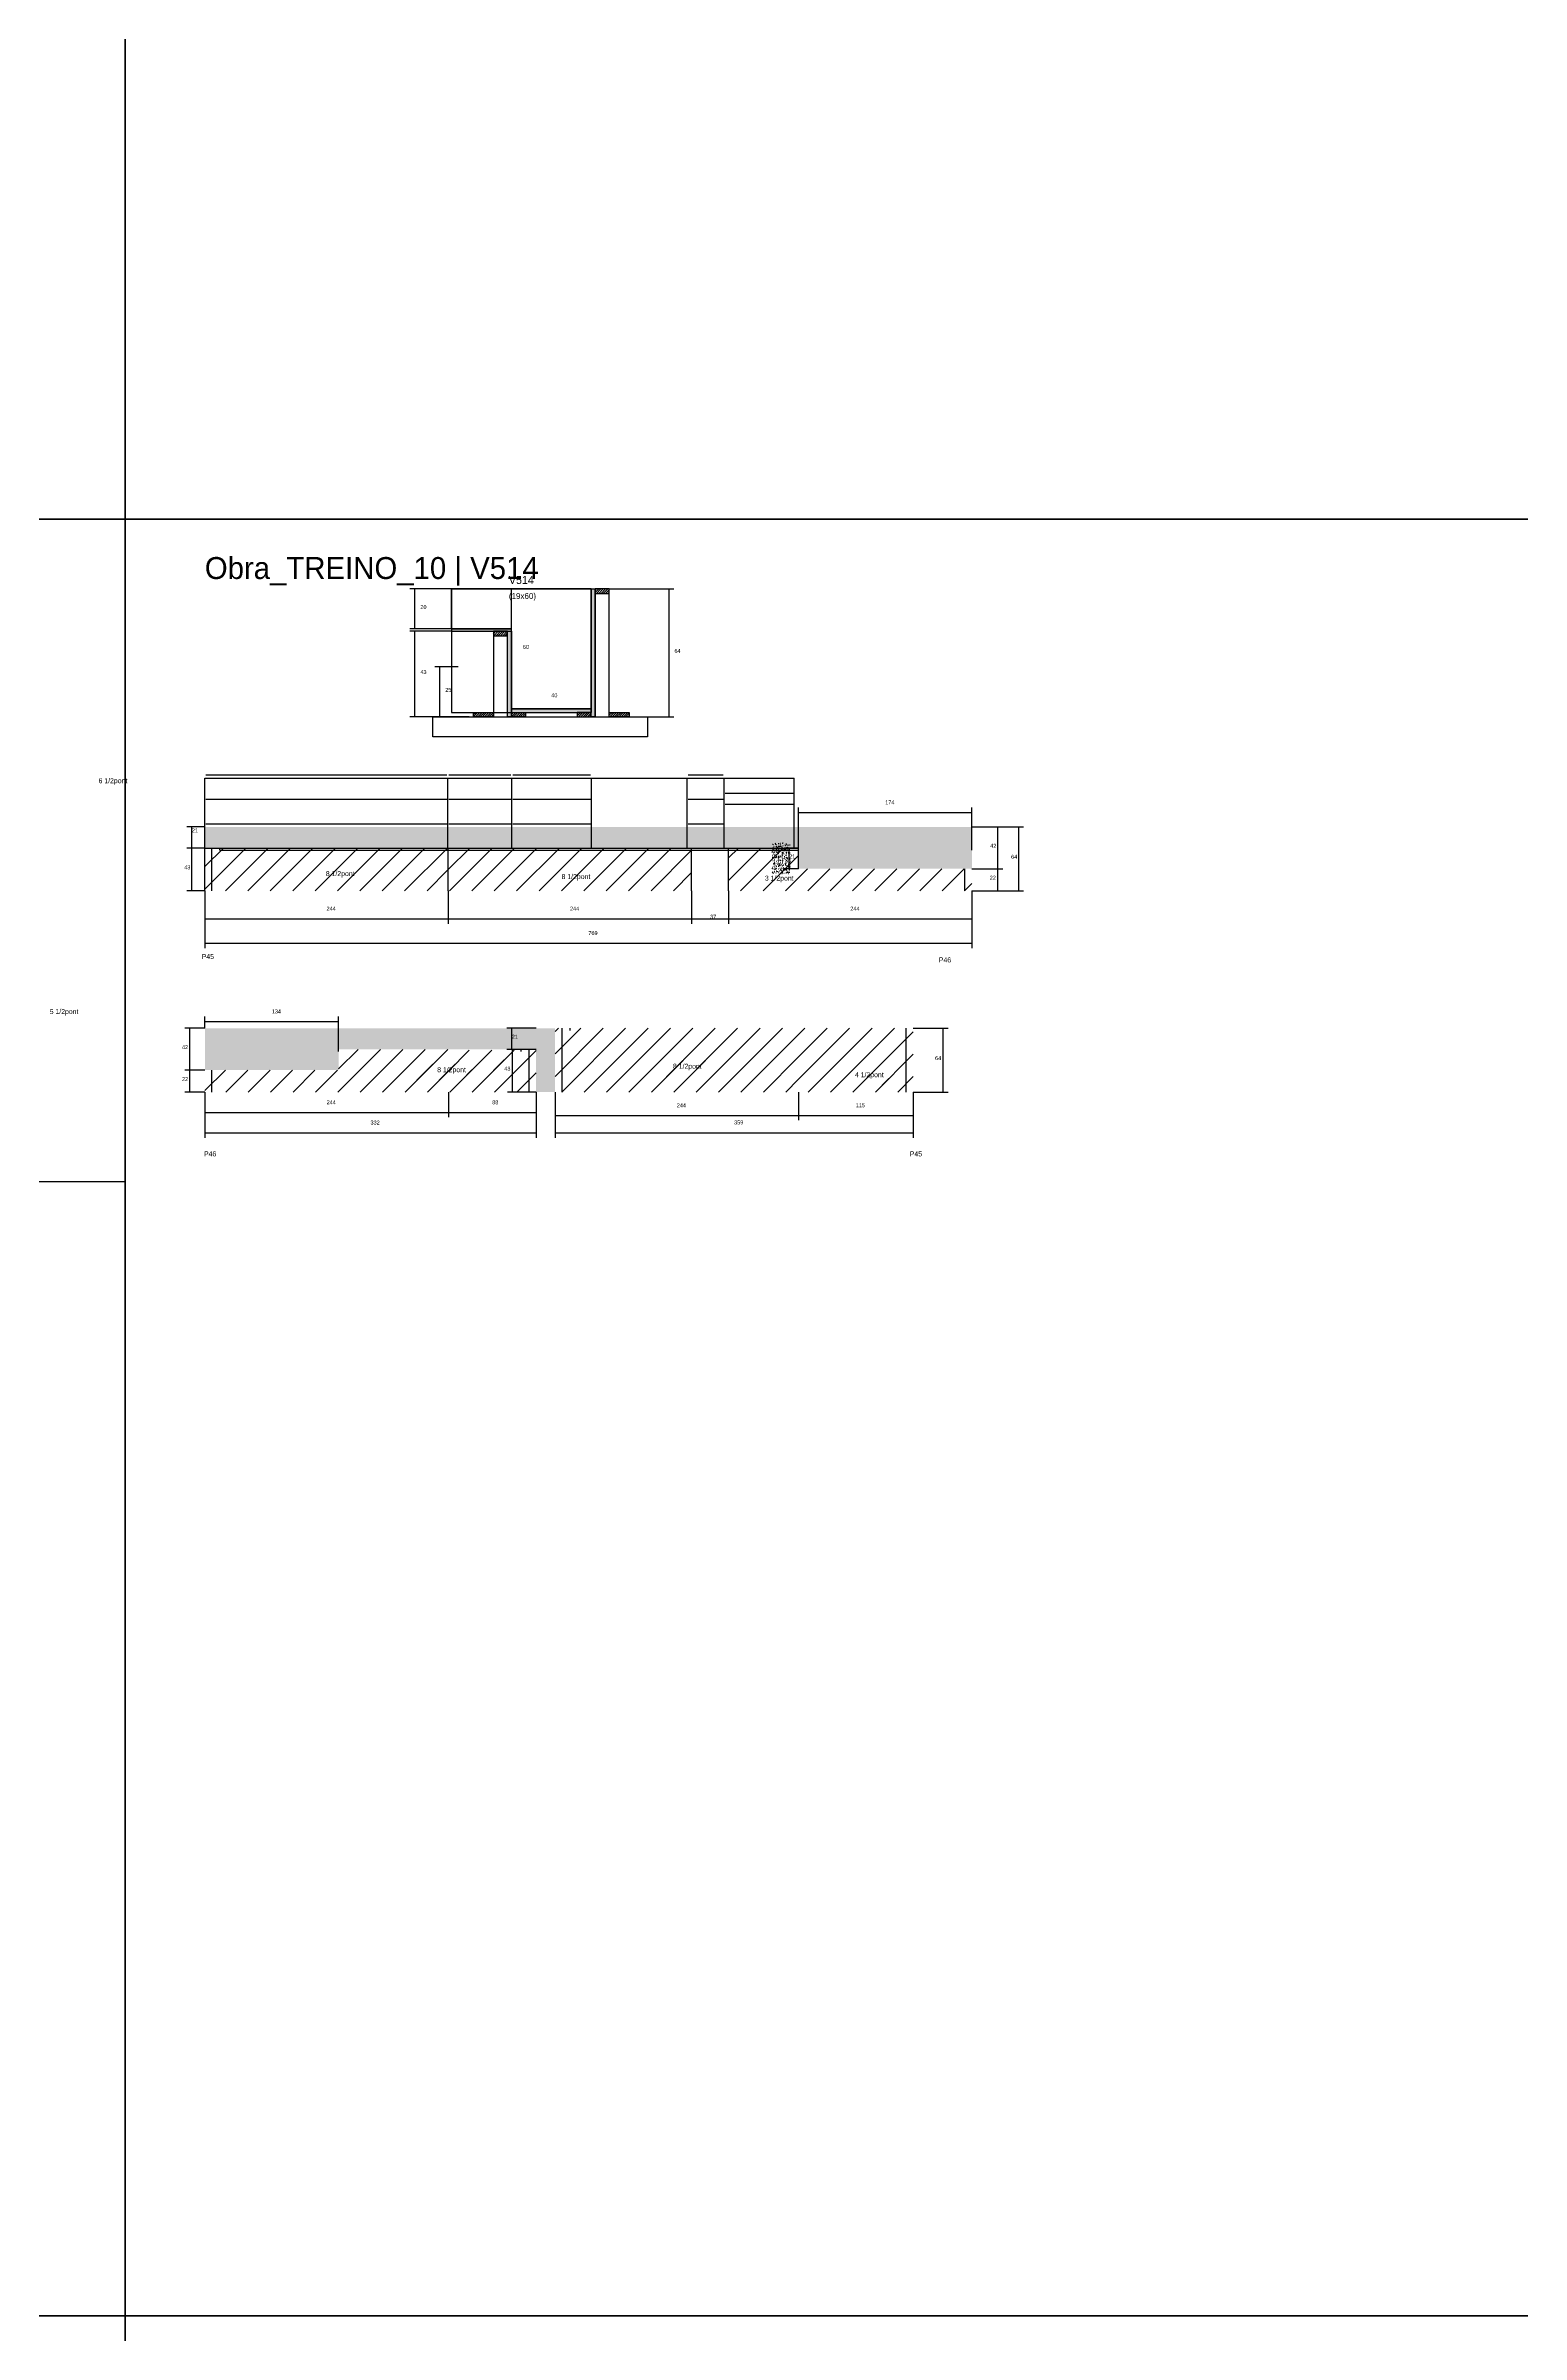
# Model space of a CAD drawing. Header units: metres. Extents: x -132 to 34800, y -36000 to 1848.
# Drawn here: x 2821 to 4300, y -19818 to -17526 of the extents above; entities that cross this region are included whole.
import ezdxf

# ---------------------------------------------------------------- set-up
doc = ezdxf.new("R2010")
doc.units = ezdxf.units.M
for name, color, linetype in [('CELL_BORDER', 8, 'Continuous'), ('CONCRETO', 251, 'Continuous'), ('COTA', 4, 'Continuous'), ('Cota Seção (2x)', 4, 'Continuous'), ('Hachura', 253, 'Continuous'), ('LABEL_ID', 3, 'Continuous'), ('Madeira', 126, 'Continuous'), ('NOMENCLATURA', 7, 'Continuous'), ('Painéis', 200, 'Continuous'), ('SARR_2.2x7', 40, 'Continuous'), ('Texto Seção', 7, 'Continuous')]:
    doc.layers.add(name, color=color, linetype=linetype)

msp = doc.modelspace()

# ---------------------------------------------------------------- hatches: boundary and pattern name
at = {"layer": 'COTA'}
h = msp.add_hatch(dxfattribs=at)
h.set_pattern_fill('AR-CONC', scale=0.03)
h.paths.add_polyline_path([(3749, -18308.3), (2980, -18308.3), (2980, -18329.5), (3575, -18329.5), (3575, -18331.7), (3575, -18331.7), (3575, -18350.3), (3749, -18350.3)])
h = msp.add_hatch(dxfattribs=at)
h.set_pattern_fill('AR-CONC', scale=0.03)
h.paths.add_polyline_path([(3567, -18354.9), (3567, -18324.4), (3567, -18324.4), (3548.5, -18324.4), (3548.5, -18324.4), (3548.5, -18354.9), (3548.5, -18354.9), (3567, -18354.9)])
h = msp.add_hatch(dxfattribs=at)
h.set_pattern_fill('AR-CONC', scale=0.03)
h.paths.add_polyline_path([(2980.1, -18510), (2980.1, -18552), (3114.1, -18552), (3114.1, -18531.2), (3312.1, -18531.2), (3312.1, -18574), (3331.1, -18574), (3331.1, -18510)])
at = {"layer": 'Hachura'}
h = msp.add_hatch(color=8, dxfattribs=at)
h.dxf.hatch_style = 1
h.paths.add_polyline_path([(3367.3, -18070), (3371.3, -18070), (3371.3, -18070), (3371.3, -18198), (3371.3, -18198), (3367.3, -18198), (3367.3, -18198), (3367.3, -18070)])
h = msp.add_hatch(dxfattribs=at)
h.set_pattern_fill('ANSI31', scale=0.5)
h.paths.add_polyline_path([(3385.3, -18074.4), (3385.3, -18070), (3385.3, -18070), (3371.3, -18070), (3371.3, -18070), (3371.3, -18074.4), (3371.3, -18074.4), (3385.3, -18074.4)])
h = msp.add_hatch(color=8, dxfattribs=at)
h.dxf.hatch_style = 1
h.paths.add_polyline_path([(3287.3, -18112.4), (3287.3, -18110), (3287.3, -18110), (3227.3, -18110), (3227.3, -18110), (3227.3, -18112.4), (3227.3, -18112.4), (3287.3, -18112.4)])
h = msp.add_hatch(dxfattribs=at)
h.set_pattern_fill('ANSI31', scale=0.5)
h.paths.add_polyline_path([(3283.3, -18116.8), (3283.3, -18112.4), (3283.3, -18112.4), (3269.3, -18112.4), (3269.3, -18112.4), (3269.3, -18116.8), (3269.3, -18116.8), (3283.3, -18116.8)])
h = msp.add_hatch(color=8, dxfattribs=at)
h.dxf.hatch_style = 1
h.paths.add_polyline_path([(3283.3, -18112.4), (3287.3, -18112.4), (3287.3, -18112.4), (3287.3, -18198), (3287.3, -18198), (3283.3, -18198), (3283.3, -18198), (3283.3, -18112.4)])
h = msp.add_hatch(dxfattribs=at)
h.set_pattern_fill('ANSI31', scale=0.5)
h.paths.add_polyline_path([(3249.3, -18198), (3249.3, -18193.6), (3249.3, -18193.6), (3269.3, -18193.6), (3269.3, -18193.6), (3269.3, -18198), (3269.3, -18198), (3249.3, -18198)])
h = msp.add_hatch(color=8, dxfattribs=at)
h.dxf.hatch_style = 1
h.paths.add_polyline_path([(3367.3, -18193.6), (3367.3, -18190), (3367.3, -18190), (3287.3, -18190), (3287.3, -18190), (3287.3, -18193.6), (3287.3, -18193.6), (3367.3, -18193.6)])
h = msp.add_hatch(dxfattribs=at)
h.set_pattern_fill('ANSI31', scale=0.5)
h.paths.add_polyline_path([(3287.3, -18198), (3287.3, -18193.6), (3287.3, -18193.6), (3301.3, -18193.6), (3301.3, -18193.6), (3301.3, -18198), (3301.3, -18198), (3287.3, -18198)])
h = msp.add_hatch(dxfattribs=at)
h.set_pattern_fill('ANSI31', scale=0.5)
h.paths.add_polyline_path([(3367.3, -18198), (3367.3, -18193.6), (3367.3, -18193.6), (3353.3, -18193.6), (3353.3, -18193.6), (3353.3, -18198), (3353.3, -18198), (3367.3, -18198)])
h = msp.add_hatch(dxfattribs=at)
h.set_pattern_fill('ANSI31', scale=0.5)
h.paths.add_polyline_path([(3385.3, -18198), (3385.3, -18193.6), (3385.3, -18193.6), (3405.3, -18193.6), (3405.3, -18193.6), (3405.3, -18198), (3405.3, -18198), (3385.3, -18198)])
h = msp.add_hatch(dxfattribs=at)
h.set_pattern_fill('ANSI31', scale=5)
h.paths.add_polyline_path([(3224, -18372.3), (3224, -18329.5), (2980, -18329.5), (2980, -18329.5), (2980, -18372.3)])
h = msp.add_hatch(dxfattribs=at)
h.set_pattern_fill('ANSI31', scale=5)
h.paths.add_polyline_path([(3468, -18329.5), (3224, -18329.5), (3224, -18372.3), (3468, -18372.3)])
h = msp.add_hatch(dxfattribs=at)
h.set_pattern_fill('ANSI31', scale=5)
h.paths.add_polyline_path([(3749, -18350.3), (3575, -18350.3), (3575, -18329.5), (3505, -18329.5), (3505, -18372.3), (3749, -18372.3)])
h = msp.add_hatch(dxfattribs=at)
h.set_pattern_fill('ANSI31', scale=5)
h.paths.add_polyline_path([(3301.2, -18368.6), (3368.9, -18368.6), (3368.9, -18368.6), (3374.4, -18352.6), (3374.4, -18352.6), (3306.7, -18352.6), (3306.7, -18352.6), (3301.2, -18368.6)])
h = msp.add_hatch(dxfattribs=at)
h.set_pattern_fill('ANSI31', scale=5)
h.paths.add_polyline_path([(3331.1, -18510), (3331.1, -18574), (3575.1, -18574), (3575.1, -18510)])
h = msp.add_hatch(dxfattribs=at)
h.set_pattern_fill('ANSI31', scale=5)
h.paths.add_polyline_path([(3575.1, -18510), (3575.1, -18574), (3690.1, -18574), (3690.1, -18510)])
h = msp.add_hatch(dxfattribs=at)
h.set_pattern_fill('ANSI31', scale=5)
h.paths.add_polyline_path([(3114.1, -18531.2), (3114.1, -18552), (2980.1, -18552), (2980.1, -18574), (3224.1, -18574), (3224.1, -18531.2)])
h = msp.add_hatch(dxfattribs=at)
h.set_pattern_fill('ANSI31', scale=5)
h.paths.add_polyline_path([(3176.5, -18562.1), (3244.2, -18562.1), (3244.2, -18562.1), (3249.7, -18546.1), (3249.7, -18546.1), (3182, -18546.1), (3182, -18546.1), (3176.5, -18562.1)])
h = msp.add_hatch(dxfattribs=at)
h.set_pattern_fill('ANSI31', scale=5)
h.paths.add_polyline_path([(3312.1, -18532), (3224.1, -18532), (3224.1, -18574), (3312.1, -18574)])
h = msp.add_hatch(dxfattribs=at)
h.set_pattern_fill('ANSI31', scale=5)
h.paths.add_polyline_path([(3290.1, -18563.4), (3290.1, -18541.8), (3290.1, -18541.8), (3269.5, -18541.8), (3269.5, -18541.8), (3269.5, -18563.4), (3269.5, -18563.4), (3290.1, -18563.4)])
h = msp.add_hatch(dxfattribs=at)
h.set_pattern_fill('ANSI31', scale=5)
h.paths.add_polyline_path([(3415, -18558.7), (3415, -18542.5), (3415, -18542.5), (3483.6, -18542.5), (3483.6, -18542.5), (3483.6, -18558.7), (3483.6, -18558.7), (3415, -18558.7)])
h = msp.add_hatch(dxfattribs=at)
h.set_pattern_fill('ANSI31', scale=5)
h.paths.add_polyline_path([(3597.7, -18567.2), (3597.7, -18551), (3597.7, -18551), (3665.8, -18551), (3665.8, -18551), (3665.8, -18567.2), (3665.8, -18567.2), (3597.7, -18567.2)])

# ---------------------------------------------------------------- linework, layer by layer
at = {"layer": 'CELL_BORDER'}
for points in [[(0, -18000), (2900, -18000), (2900, -16200), (0, -16200)], [(2900, -18000), (5800, -18000), (5800, -16200), (2900, -16200)], [(0, -19800), (2900, -19800), (2900, -18000), (0, -18000)], [(2900, -19800), (5800, -19800), (5800, -18000), (2900, -18000)], [(0, -21600), (2900, -21600), (2900, -19800), (0, -19800)], [(2900, -21600), (5800, -21600), (5800, -19800), (2900, -19800)]]:
    msp.add_lwpolyline(points, close=True, dxfattribs=at)
at = {"layer": 'CONCRETO'}
for points in [[(3287.3, -18110), (3227.3, -18110), (3227.3, -18070), (3287.3, -18070), (3287.3, -18070), (3367.3, -18070), (3367.3, -18193.6), (3367.3, -18193.6), (3367.3, -18190), (3287.3, -18190)], [(3227.3, -18193.6), (3367.3, -18193.6), (3367.3, -18070), (3227.3, -18070)]]:
    msp.add_lwpolyline(points, close=True, dxfattribs=at)
at = {"layer": 'COTA'}
for p, q in [((3227.3, -18070), (3185.6, -18070)), ((3190.6, -18110), (3190.6, -18070)), ((3385.3, -18070), (3450.3, -18070)), ((3445.3, -18198), (3445.3, -18070)), ((3227.3, -18110), (3185.6, -18110)), ((3227.3, -18112.4), (3185.6, -18112.4)), ((3190.6, -18198), (3190.6, -18112.4)), ((3234, -18148.1), (3210.5, -18148.1)), ((3215.5, -18198), (3215.5, -18148.1)), ((3244.9, -18198), (3185.6, -18198)), ((3234, -18198), (3210.5, -18198)), ((3385.3, -18198), (3450.3, -18198)), ((3575, -18331.7), (3575, -18288.9)), ((3575, -18293.9), (3749, -18293.9)), ((3749, -18331.7), (3749, -18288.9)), ((2980, -18308.3), (2962, -18308.3)), ((2967, -18329.5), (2967, -18308.3)), ((3749, -18308.3), (3779.8, -18308.3)), ((3749, -18308.3), (3800.8, -18308.3)), ((3774.8, -18350.3), (3774.8, -18308.3)), ((3795.8, -18372.3), (3795.8, -18308.3)), ((2980, -18329.5), (2962, -18329.5)), ((2980, -18329.5), (2962, -18329.5)), ((2967, -18372.3), (2967, -18329.5)), ((3575, -18329.5), (3560.8, -18329.5)), ((3565.8, -18350.3), (3565.8, -18329.5)), ((3575, -18350.3), (3560.8, -18350.3)), ((3749, -18350.3), (3779.8, -18350.3)), ((3749, -18350.3), (3779.8, -18350.3)), ((3774.8, -18372.3), (3774.8, -18350.3)), ((2980, -18372.3), (2962, -18372.3)), ((2980, -18372.3), (2980, -18405.4)), ((2980, -18372.3), (2980, -18429.8)), ((3224, -18372.3), (3224, -18405.4)), ((3224, -18372.3), (3224, -18405.4)), ((3468, -18372.3), (3468, -18405.4)), ((3468, -18372.3), (3468, -18405.4)), ((3505, -18372.3), (3505, -18405.4)), ((3505, -18372.3), (3505, -18405.4)), ((3749, -18372.3), (3779.8, -18372.3)), ((3749, -18372.3), (3749, -18429.8)), ((3749, -18372.3), (3800.8, -18372.3)), ((3749, -18372.3), (3749, -18405.4)), ((2980, -18400.4), (3224, -18400.4)), ((3224, -18400.4), (3468, -18400.4)), ((3468, -18400.4), (3505, -18400.4)), ((3505, -18400.4), (3749, -18400.4)), ((2980, -18424.8), (3749, -18424.8)), ((2980.1, -18510), (2980.1, -18498.4)), ((3114.1, -18533.4), (3114.1, -18498.4)), ((2980.1, -18510), (2960.1, -18510)), ((2965.1, -18552), (2965.1, -18510)), ((2980.1, -18503.4), (3114.1, -18503.4)), ((3312.1, -18510), (3282.7, -18510)), ((3287.7, -18531.2), (3287.7, -18510)), ((3690.1, -18510), (3725.1, -18510)), ((3720.1, -18574), (3720.1, -18510)), ((3312.1, -18531.2), (3282.7, -18531.2)), ((3312.1, -18531.2), (3283.3, -18531.2)), ((3288.3, -18574), (3288.3, -18531.2)), ((2980.1, -18552), (2960.1, -18552)), ((2980.1, -18552), (2960.1, -18552)), ((2965.1, -18574), (2965.1, -18552)), ((2980.1, -18574), (2960.1, -18574)), ((2980.1, -18574), (2980.1, -18619.7)), ((2980.1, -18574), (2980.1, -18599.3)), ((3224.1, -18574), (3224.1, -18599.3)), ((3224.1, -18574), (3224.1, -18599.3)), ((3312.1, -18574), (3283.3, -18574)), ((3312.1, -18574), (3312.1, -18619.7)), ((3312.1, -18574), (3312.1, -18599.3)), ((3331.1, -18574), (3331.1, -18602.3)), ((3331.1, -18574), (3331.1, -18619.7)), ((3575.1, -18574), (3575.1, -18602.3)), ((3575.1, -18574), (3575.1, -18602.3)), ((3690.1, -18574), (3690.1, -18602.3)), ((3690.1, -18574), (3725.1, -18574)), ((3690.1, -18574), (3690.1, -18619.7)), ((2980.1, -18594.3), (3224.1, -18594.3)), ((2980.1, -18614.7), (3312.1, -18614.7)), ((3224.1, -18594.3), (3312.1, -18594.3)), ((3331.1, -18597.3), (3575.1, -18597.3)), ((3331.1, -18614.7), (3690.1, -18614.7)), ((3575.1, -18597.3), (3690.1, -18597.3)), ((2900, -18632.2), (2900, -18668.6)), ((2656, -18663.6), (2900, -18663.6))]:
    msp.add_line(p, q, dxfattribs=at)
at = {"layer": 'Cota Seção (2x)'}
for p, q in [((3287.3, -18190), (3287.3, -18070)), ((3287.3, -18070), (3292.3, -18070)), ((3287.3, -18198), (3287.3, -18185)), ((3287.3, -18190), (3292.3, -18190)), ((3287.3, -18190), (3367.3, -18190)), ((3367.3, -18198), (3367.3, -18185))]:
    msp.add_line(p, q, dxfattribs=at)
at = {"layer": 'Madeira'}
for points in [[(3385.3, -18074.4), (3385.3, -18070), (3371.3, -18070), (3371.3, -18074.4)], [(3385.3, -18070), (3371.3, -18070), (3371.3, -18198), (3385.3, -18198)], [(3283.3, -18116.8), (3283.3, -18112.4), (3269.3, -18112.4), (3269.3, -18116.8)], [(3283.3, -18112.4), (3269.3, -18112.4), (3269.3, -18198), (3283.3, -18198)], [(3423.7, -18218), (3208.7, -18218), (3208.7, -18198), (3423.7, -18198)], [(3249.3, -18198), (3249.3, -18193.6), (3269.3, -18193.6), (3269.3, -18198)], [(3287.3, -18198), (3287.3, -18193.6), (3301.3, -18193.6), (3301.3, -18198)], [(3367.3, -18198), (3367.3, -18193.6), (3353.3, -18193.6), (3353.3, -18198)], [(3385.3, -18198), (3385.3, -18193.6), (3405.3, -18193.6), (3405.3, -18198)]]:
    msp.add_lwpolyline(points, close=True, dxfattribs=at)
at = {"layer": 'Painéis'}
for p, q in [((3371.3, -18198), (3371.3, -18070)), ((3227.3, -18110), (3287.3, -18110)), ((3287.3, -18198), (3287.3, -18112.4)), ((3287.3, -18190), (3367.3, -18190)), ((3287.3, -18193.6), (3287.3, -18190)), ((3367.3, -18193.6), (3367.3, -18190)), ((2980, -18259.5), (3223.6, -18259.5)), ((2980, -18329.5), (2980, -18259.5)), ((3223.6, -18329.5), (3223.6, -18259.5)), ((3223.6, -18259.5), (3287.6, -18259.5)), ((3223.6, -18329.5), (3223.6, -18259.5)), ((3287.6, -18329.5), (3287.6, -18259.5)), ((3287.6, -18259.5), (3367.6, -18259.5)), ((3287.6, -18329.5), (3287.6, -18259.5)), ((3367.6, -18329.5), (3367.6, -18259.5)), ((3367.6, -18259.5), (3463.6, -18259.5)), ((3367.6, -18329.5), (3367.6, -18259.5)), ((3463.6, -18329.5), (3463.6, -18259.5)), ((3463.6, -18259.5), (3500.6, -18259.5)), ((3463.6, -18329.5), (3463.6, -18259.5)), ((3500.6, -18329.5), (3500.6, -18259.5)), ((3500.6, -18259.5), (3570.6, -18259.5)), ((3500.6, -18329.5), (3500.6, -18259.5)), ((3570.6, -18329.5), (3570.6, -18259.5)), ((2980, -18329.5), (3575, -18329.5)), ((2980, -18372.3), (2980, -18329.5)), ((2980, -18329.5), (3223.6, -18329.5)), ((3223.6, -18329.5), (3287.6, -18329.5)), ((3224, -18372.3), (3224, -18329.5)), ((3287.6, -18329.5), (3367.6, -18329.5)), ((3367.6, -18329.5), (3463.6, -18329.5)), ((3463.6, -18329.5), (3500.6, -18329.5)), ((3468, -18372.3), (3468, -18329.5)), ((3500.6, -18329.5), (3570.6, -18329.5)), ((3505, -18372.3), (3505, -18329.5)), ((3575, -18350.3), (3575, -18329.5))]:
    msp.add_line(p, q, dxfattribs=at)
for points in [[(3367.3, -18070), (3371.3, -18070), (3371.3, -18198), (3367.3, -18198)], [(3287.3, -18112.4), (3287.3, -18110), (3227.3, -18110), (3227.3, -18112.4)], [(3283.3, -18112.4), (3287.3, -18112.4), (3287.3, -18198), (3283.3, -18198)], [(3367.3, -18193.6), (3367.3, -18190), (3287.3, -18190), (3287.3, -18193.6)]]:
    msp.add_lwpolyline(points, close=True, dxfattribs=at)
at = {"layer": 'SARR_2.2x7'}
for p, q in [((2981, -18256.3), (3222.6, -18256.3)), ((3224.6, -18256.3), (3286.6, -18256.3)), ((3288.6, -18256.3), (3366.6, -18256.3)), ((3464.6, -18256.3), (3499.6, -18256.3)), ((2981, -18280.7), (3222.6, -18280.7)), ((3224.6, -18280.7), (3286.6, -18280.7)), ((3288.6, -18280.7), (3366.6, -18280.7)), ((3464.6, -18280.7), (3499.6, -18280.7)), ((3501.6, -18274.6), (3569.6, -18274.6)), ((3501.6, -18285.6), (3569.6, -18285.6)), ((2981, -18305.1), (3222.6, -18305.1)), ((3224.6, -18305.1), (3286.6, -18305.1)), ((3288.6, -18305.1), (3366.6, -18305.1)), ((3464.6, -18305.1), (3499.6, -18305.1)), ((2987, -18372.3), (2987, -18329.5)), ((2995, -18331.7), (2995, -18329.5)), ((2995, -18331.7), (3224, -18331.7)), ((3224, -18331.7), (3468, -18331.7)), ((3468, -18331.7), (3505, -18331.7)), ((3505, -18331.7), (3575, -18331.7)), ((3742, -18372.3), (3742, -18350.3)), ((3338.1, -18574), (3338.1, -18510)), ((3346.1, -18512.2), (3346.1, -18510)), ((3683.1, -18574), (3683.1, -18510)), ((3297.1, -18533.4), (3297.1, -18531.2)), ((3305.1, -18574), (3305.1, -18531.2)), ((2987.1, -18574), (2987.1, -18552))]:
    msp.add_line(p, q, dxfattribs=at)

# ---------------------------------------------------------------- texts
at = {"layer": 'COTA'}
for s, p in [('20', (3196.1, -18090)), ('64', (3450.8, -18134)), ('43', (3196.1, -18155.2)), ('25', (3221, -18173.1)), ('174', (3662, -18285.8)), ('21', (2967, -18313.8)), ('21', (3565.8, -18339.9)), ('42', (3767.3, -18329.3)), ('64', (3788.2, -18340.3)), ('43', (2959.4, -18350.9)), ('22', (3766.8, -18361.3)), ('244', (3102, -18392.3)), ('244', (3346, -18392.3)), ('37', (3486.5, -18400.4)), ('244', (3627, -18392.3)), ('769', (3364.5, -18416.7)), ('134', (3047.1, -18495.2)), ('21', (3287.7, -18520.6)), ('42', (2957.1, -18531)), ('64', (3712, -18542)), ('22', (2957.1, -18563)), ('43', (3280.2, -18552.6)), ('244', (3102.1, -18586.2)), ('88', (3268.1, -18586.2)), ('244', (3453.1, -18589.3)), ('115', (3632.6, -18589.2)), ('332', (3146.1, -18606.5)), ('359', (3510.6, -18606.4))]:
    msp.add_text(s, height=4, dxfattribs=at).set_placement(p)
at = {"layer": 'Cota Seção (2x)'}
for s, p in [('60', (3298.8, -18130)), ('40', (3327.3, -18178.5))]:
    msp.add_text(s, height=4, dxfattribs=at).set_placement(p)
at = {"layer": 'LABEL_ID'}
msp.add_text('Obra_TREINO_10 | V514', height=22, dxfattribs=at).set_placement((2980, -18060))
at = {"layer": 'NOMENCLATURA'}
for s, p in [('6 1/2pont', (2873.5, -18264.6)), ('8 1/2pont', (3101.3, -18357.6)), ('8 1/2pont', (3337.6, -18360.6)), ('3 1/2pont', (3541.4, -18362.2)), ('P45', (2976.9, -18440.7)), ('P46', (3715.8, -18444.1)), ('5 1/2pont', (2824.5, -18495.8)), ('8 1/2pont', (3449.3, -18550.6)), ('8 1/2pont', (3212.9, -18554.1)), ('4 1/2pont', (3631.7, -18559.1)), ('P46', (2979.2, -18638.4)), ('P45', (3686.7, -18638.4))]:
    msp.add_text(s, height=5, dxfattribs=at).set_placement(p)
at = {"layer": 'Texto Seção'}
for s, height, p in [('V514', 8, (3284.8, -18065)), ('(19x60)', 6, (3284.8, -18080))]:
    msp.add_text(s, height=height, dxfattribs=at).set_placement(p)

doc.saveas('drawing.dxf')
